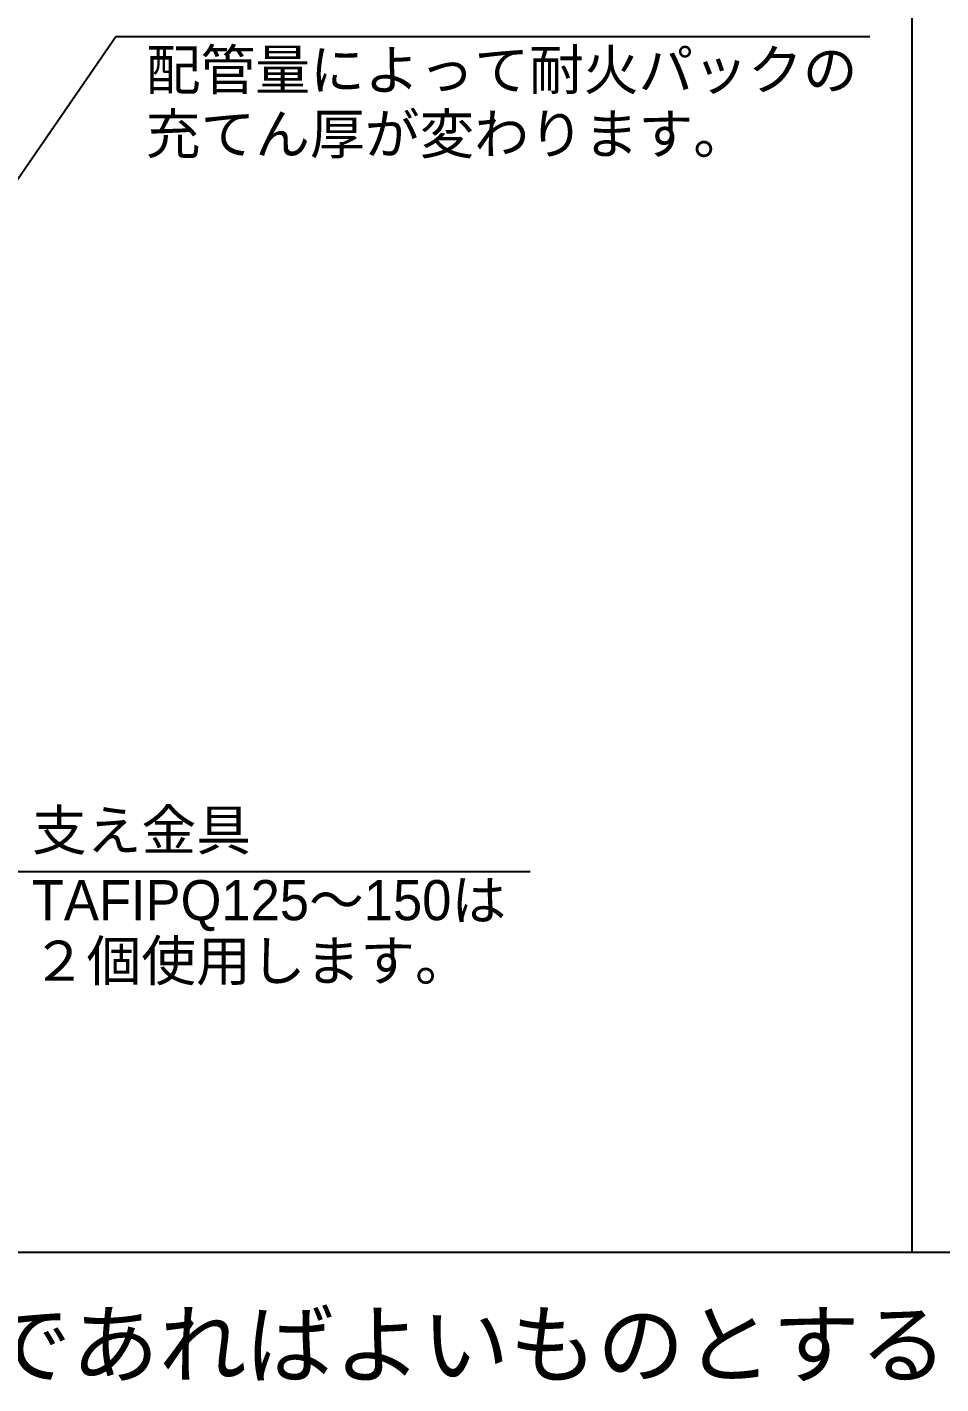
# Model space of a CAD drawing. Extents: x 443 to 1217, y -1921 to -677.
# Drawn here: x 771.7 to 828.6, y -1199.8 to -1115.2 of the extents above; entities that cross this region are included whole.
import ezdxf
from ezdxf.enums import TextEntityAlignment as Align

# ---------------------------------------------------------------- set-up
doc = ezdxf.new("R2010")
doc.units = 0
doc.header["$MEASUREMENT"] = 0
doc.layers.get('0').update_dxf_attribs({"linetype": 'CONTINUOUS'})
for name, color, linetype in [('1', 7, 'CONTINUOUS'), ('10', 7, 'CONTINUOUS'), ('25', 7, 'CONTINUOUS')]:
    doc.layers.add(name, color=color, linetype=linetype)
doc.styles.add('ｽﾀｲﾙ2', font='MS PGothic.ttf')

msp = doc.modelspace()

# ---------------------------------------------------------------- linework, layer by layer
at = {"color": 7, "linetype": 'Continuous'}
for p, q in [((764.199, -1134.673), (777.199, -1115.823)), ((777.199, -1115.823), (824.147, -1115.823)), ((769.715, -1167.844), (802.999, -1167.844))]:
    msp.add_line(p, q, dxfattribs=at)
at = {"layer": '1', "color": 4, "linetype": 'Continuous'}
msp.add_line((826.785, -1191.556), (826.785, -677.268), dxfattribs=at)
at = {"layer": '25', "color": 4}
msp.add_line((442.666, -1191.556), (1210.905, -1191.556), dxfattribs=at)

# ---------------------------------------------------------------- texts
at = {"layer": '10', "linetype": 'Continuous', "style": 'ｽﾀｲﾙ2'}
for tag, p in [('配管量によって耐火パックの', (779.056, -1119.887)), ('充てん厚が変わります。', (779.056, -1123.882)), ('支え金具', (771.973, -1167.26)), ('TAFIPQ125～150は', (771.96, -1171.622)), ('２個使用します。', (771.96, -1175.399))]:
    msp.add_attdef(tag, text='', height=2.5, dxfattribs=at).set_placement(p, align=Align.BOTTOM_LEFT)
at = {"layer": '25', "style": 'ｽﾀｲﾙ2'}
msp.add_text('※本図の防火区画貫通処理部仕様・大臣認定番号はネグロス電工製品を対象として記載しているが、相当品で大臣認定を受けた製品であればよいものとする。', height=4, dxfattribs=at).set_placement((447.063, -1199.296))

doc.saveas('drawing.dxf')
